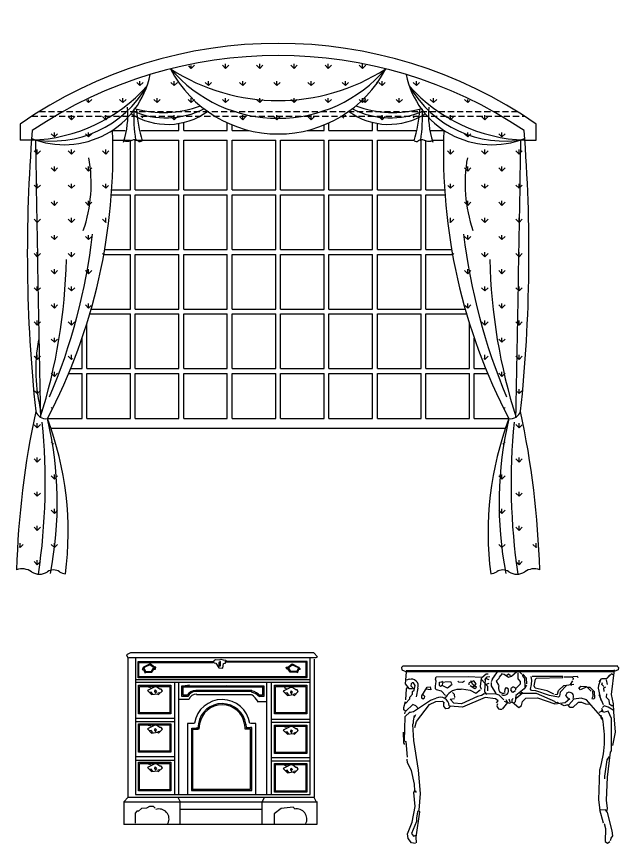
# Model space of a CAD drawing. Extents: x -42728 to 99010, y -18674 to 47645.
# Drawn here: x 66101 to 68587, y 33546 to 36962 of the extents above; entities that cross this region are included whole.
import ezdxf

# ---------------------------------------------------------------- set-up
doc = ezdxf.new("R2010")
doc.units = 0
doc.header["$LTSCALE"] = 100
doc.header["$MEASUREMENT"] = 0
doc.linetypes.add('DASHED2', pattern=[0.375, 0.25, -0.125])
doc.layers.get('0').update_dxf_attribs({"linetype": 'CONTINUOUS'})
for name, color, linetype in [('00-ELE', 2, 'CONTINUOUS'), ('2D', 7, 'CONTINUOUS'), ('窗', 5, 'CONTINUOUS')]:
    doc.layers.add(name, color=color, linetype=linetype)

# ---------------------------------------------------------------- blocks, each defined once
blk = doc.blocks.new('*X1321')
at = {"color": 0}
for p, q in [((108753, -34789.7), (108739.8, -34776.4)), ((108753, -34789.7), (108753, -34770.9)), ((108753, -34789.7), (108766.3, -34776.4)), ((108894.4, -34789.7), (108881.2, -34776.4)), ((108894.4, -34789.7), (108894.4, -34770.9)), ((108894.4, -34789.7), (108907.7, -34776.4)), ((109035.9, -34789.7), (109022.6, -34776.4)), ((109035.9, -34789.7), (109035.9, -34770.9)), ((109035.9, -34789.7), (109049.1, -34776.4)), ((108823.7, -34860.4), (108810.5, -34847.1)), ((108823.7, -34860.4), (108823.7, -34841.6)), ((108823.7, -34860.4), (108837, -34847.1)), ((108965.2, -34860.4), (108951.9, -34847.1)), ((108965.2, -34860.4), (108965.2, -34841.6)), ((108965.2, -34860.4), (108978.4, -34847.1)), ((108753, -34931.1), (108753, -34912.3)), ((108894.4, -34931.1), (108894.4, -34912.3)), ((109035.9, -34931.1), (109035.9, -34912.3)), ((108753, -34931.1), (108739.8, -34917.8)), ((108753, -34931.1), (108766.3, -34917.8)), ((108894.4, -34931.1), (108881.2, -34917.8)), ((108894.4, -34931.1), (108907.7, -34917.8)), ((109035.9, -34931.1), (109022.6, -34917.8)), ((109035.9, -34931.1), (109047.3, -34919.6)), ((108823.7, -35001.8), (108823.7, -34983)), ((108965.2, -35001.8), (108965.2, -34983)), ((108823.7, -35001.8), (108810.5, -34988.5)), ((108823.7, -35001.8), (108837, -34988.5)), ((108965.2, -35001.8), (108951.9, -34988.5)), ((108965.2, -35001.8), (108978.4, -34988.5)), ((108753, -35072.5), (108739.8, -35059.2)), ((108753, -35072.5), (108753, -35053.7)), ((108753, -35072.5), (108766.3, -35059.2)), ((108894.4, -35072.5), (108881.2, -35059.2)), ((108894.4, -35072.5), (108894.4, -35053.7)), ((108894.4, -35072.5), (108907.7, -35059.2)), ((109035.9, -35072.5), (109022.6, -35059.2)), ((109035.9, -35072.5), (109035.9, -35053.7)), ((109035.9, -35072.5), (109038.4, -35069.9)), ((108823.7, -35143.2), (108810.5, -35129.9)), ((108823.7, -35143.2), (108823.7, -35124.5)), ((108823.7, -35143.2), (108837, -35129.9)), ((108965.2, -35143.2), (108951.9, -35129.9)), ((108965.2, -35143.2), (108965.2, -35124.5)), ((108965.2, -35143.2), (108978.4, -35129.9)), ((108753, -35213.9), (108739.8, -35200.7)), ((108753, -35213.9), (108753, -35195.2)), ((108753, -35213.9), (108766.3, -35200.7)), ((108894.4, -35213.9), (108881.2, -35200.7)), ((108894.4, -35213.9), (108894.4, -35195.2)), ((108894.4, -35213.9), (108907.7, -35200.7)), ((109026.7, -35204.8), (109022.6, -35200.7)), ((108823.7, -35284.6), (108810.5, -35271.4)), ((108823.7, -35284.6), (108823.7, -35265.9)), ((108823.7, -35284.6), (108837, -35271.4)), ((108965.2, -35284.6), (108951.9, -35271.4)), ((108965.2, -35284.6), (108965.2, -35265.9)), ((108965.2, -35284.6), (108978.4, -35271.4)), ((108753, -35355.3), (108739.8, -35342.1)), ((108753, -35355.3), (108753, -35336.6)), ((108753, -35355.3), (108766.3, -35342.1)), ((108894.4, -35355.3), (108881.2, -35342.1)), ((108894.4, -35355.3), (108894.4, -35336.6)), ((108894.4, -35355.3), (108907.7, -35342.1)), ((108823.7, -35426), (108810.5, -35412.8)), ((108823.7, -35426), (108823.7, -35407.3)), ((108823.7, -35426), (108837, -35412.8)), ((108965.2, -35426), (108951.9, -35412.8)), ((108965.2, -35426), (108965.2, -35407.3)), ((108965.2, -35426), (108976.1, -35415.1)), ((108753, -35496.8), (108739.8, -35483.5)), ((108753, -35496.8), (108753, -35478)), ((108753, -35496.8), (108766.3, -35483.5)), ((108894.4, -35496.8), (108881.2, -35483.5)), ((108894.4, -35496.8), (108894.4, -35478)), ((108894.4, -35496.8), (108907.7, -35483.5)), ((108823.7, -35567.5), (108810.5, -35554.2)), ((108823.7, -35567.5), (108823.7, -35548.7)), ((108823.7, -35567.5), (108837, -35554.2)), ((108753, -35638.2), (108739.8, -35624.9)), ((108753, -35638.2), (108753, -35619.4)), ((108753, -35638.2), (108766.3, -35624.9)), ((108894.4, -35638.2), (108881.2, -35624.9)), ((108894.4, -35638.2), (108894.4, -35619.4)), ((108894.4, -35638.2), (108898.1, -35634.6)), ((108823.7, -35708.9), (108810.5, -35695.6)), ((108823.7, -35708.9), (108823.7, -35690.1)), ((108823.7, -35708.9), (108837, -35695.6)), ((108753, -35779.6), (108741.7, -35768.3)), ((108753, -35779.6), (108753, -35760.9)), ((108753, -35779.6), (108766.3, -35766.3)), ((108813, -35839.6), (108810.5, -35837.1)), ((108753, -35921), (108753, -35902.3)), ((108753, -35921), (108740.1, -35908.1)), ((108753, -35921), (108766.3, -35907.8)), ((108820.7, -35988.7), (108810.5, -35978.5)), ((108753, -36062.4), (108739.8, -36049.2)), ((108753, -36062.4), (108753, -36043.7)), ((108753, -36062.4), (108766.3, -36049.2)), ((108823.7, -36133.2), (108810.5, -36119.9)), ((108823.7, -36133.2), (108823.7, -36114.4)), ((108823.7, -36133.2), (108837, -36119.9)), ((108753, -36203.9), (108739.8, -36190.6)), ((108753, -36203.9), (108753, -36185.1)), ((108753, -36203.9), (108766.3, -36190.6)), ((108823.7, -36274.6), (108810.5, -36261.3)), ((108823.7, -36274.6), (108823.7, -36255.8)), ((108823.7, -36274.6), (108837, -36261.3)), ((108753, -36345.3), (108739.8, -36332)), ((108753, -36345.3), (108753, -36326.5)), ((108753, -36345.3), (108766.3, -36332)), ((108682.3, -36416), (108679.1, -36412.7)), ((108682.3, -36416), (108682.3, -36397.2)), ((108682.3, -36416), (108695.6, -36402.7)), ((108823.7, -36416), (108810.5, -36402.7)), ((108823.7, -36416), (108823.7, -36397.2)), ((108823.7, -36416), (108837, -36402.7)), ((108753, -36486.7), (108739.8, -36473.5)), ((108753, -36486.7), (108753, -36468)), ((108753, -36486.7), (108766.3, -36473.5))]:
    blk.add_line(p, q, dxfattribs=at)
blk = doc.blocks.new('*X1323')
at = {"color": 0}
for p, q in [((109389.4, -34436.1), (109379.3, -34426)), ((109389.4, -34436.1), (109402.7, -34422.8)), ((109389.4, -34436.1), (109389.4, -34424.4)), ((109530.8, -34436.1), (109517.6, -34422.8)), ((109530.8, -34436.1), (109530.8, -34417.4)), ((109530.8, -34436.1), (109544.1, -34422.8)), ((109672.3, -34436.1), (109659, -34422.8)), ((109672.3, -34436.1), (109672.3, -34417.4)), ((109672.3, -34436.1), (109685.5, -34422.8)), ((109813.7, -34436.1), (109800.4, -34422.8)), ((109813.7, -34436.1), (109813.7, -34417.4)), ((109813.7, -34436.1), (109826.9, -34422.8)), ((109955.1, -34436.1), (109941.8, -34422.8)), ((109955.1, -34436.1), (109955.1, -34417.4)), ((109955.1, -34436.1), (109968.4, -34422.8)), ((110096.5, -34436.1), (110083.3, -34422.8)), ((110096.5, -34436.1), (110096.5, -34417.4)), ((110096.5, -34436.1), (110109.8, -34422.8)), ((109460.1, -34506.8), (109446.9, -34493.6)), ((109460.1, -34506.8), (109460.1, -34488.1)), ((109460.1, -34506.8), (109473.4, -34493.6)), ((109601.6, -34506.8), (109588.3, -34493.6)), ((109601.6, -34506.8), (109601.6, -34488.1)), ((109601.6, -34506.8), (109614.8, -34493.6)), ((109743, -34506.8), (109729.7, -34493.6)), ((109743, -34506.8), (109743, -34488.1)), ((109743, -34506.8), (109756.2, -34493.6)), ((109884.4, -34506.8), (109871.1, -34493.6)), ((109884.4, -34506.8), (109884.4, -34488.1)), ((109884.4, -34506.8), (109897.7, -34493.6)), ((110025.8, -34506.8), (110012.6, -34493.6)), ((110025.8, -34506.8), (110025.8, -34488.1)), ((110025.8, -34506.8), (110039.1, -34493.6)), ((110157.8, -34497.4), (110154, -34493.6)), ((109530.8, -34577.5), (109517.6, -34564.3)), ((109530.8, -34577.5), (109530.8, -34558.8)), ((109530.8, -34577.5), (109544.1, -34564.3)), ((109672.3, -34577.5), (109659, -34564.3)), ((109672.3, -34577.5), (109672.3, -34558.8)), ((109672.3, -34577.5), (109685.5, -34564.3)), ((109813.7, -34577.5), (109800.4, -34564.3)), ((109813.7, -34577.5), (109813.7, -34558.8)), ((109813.7, -34577.5), (109826.9, -34564.3)), ((109955.1, -34577.5), (109941.8, -34564.3)), ((109955.1, -34577.5), (109955.1, -34558.8)), ((109955.1, -34577.5), (109968.4, -34564.3)), ((110096.5, -34577.5), (110083.3, -34564.3)), ((110096.5, -34577.5), (110096.5, -34558.8)), ((110096.5, -34577.5), (110109.8, -34564.3)), ((109601.6, -34648.2), (109588.3, -34635)), ((109601.6, -34648.2), (109601.6, -34629.5)), ((109601.6, -34648.2), (109614.8, -34635)), ((109743, -34648.2), (109729.7, -34635)), ((109743, -34648.2), (109743, -34629.5)), ((109743, -34648.2), (109756.2, -34635)), ((109884.4, -34648.2), (109871.1, -34635)), ((109884.4, -34648.2), (109884.4, -34629.5)), ((109884.4, -34648.2), (109897.7, -34635)), ((110018.8, -34641.2), (110012.6, -34635)), ((110025.8, -34636.5), (110025.8, -34629.5))]:
    blk.add_line(p, q, dxfattribs=at)
blk = doc.blocks.new('*X1322')
at = {"color": 0}
for p, q in [((109177.3, -34506.8), (109164, -34493.6)), ((109177.3, -34506.8), (109177.3, -34488.1)), ((109177.3, -34506.8), (109190.5, -34493.6)), ((109318.7, -34506.8), (109305.5, -34493.6)), ((109318.7, -34506.8), (109318.7, -34488.1)), ((109318.7, -34506.8), (109332, -34493.6)), ((108965.2, -34577.5), (108956, -34568.3)), ((108965.2, -34577.5), (108978.4, -34564.3)), ((108965.2, -34577.5), (108965.2, -34564.6)), ((109106.6, -34577.5), (109093.3, -34564.3)), ((109106.6, -34577.5), (109106.6, -34558.8)), ((109106.6, -34577.5), (109119.8, -34564.3)), ((109248, -34577.5), (109234.7, -34564.3)), ((109248, -34577.5), (109248, -34558.8)), ((109248, -34577.5), (109261.3, -34564.3)), ((109389.4, -34577.5), (109376.2, -34564.3)), ((109389.4, -34577.5), (109389.4, -34558.8)), ((109389.4, -34577.5), (109402.7, -34564.3)), ((108894.4, -34648.2), (108881.2, -34635)), ((108894.4, -34648.2), (108894.4, -34629.5)), ((108894.4, -34648.2), (108907.7, -34635)), ((109035.9, -34648.2), (109022.6, -34635)), ((109035.9, -34648.2), (109035.9, -34629.5)), ((109035.9, -34648.2), (109049.1, -34635)), ((109177.3, -34629.8), (109177.3, -34629.5)), ((109186, -34639.6), (109190.5, -34635)), ((109318.7, -34648.2), (109305.5, -34635)), ((109318.7, -34648.2), (109318.7, -34629.5)), ((109318.7, -34648.2), (109332, -34635)), ((108823.7, -34718.9), (108810.5, -34705.7)), ((108823.7, -34718.9), (108823.7, -34700.2)), ((108823.7, -34718.9), (108837, -34705.7)), ((108965.2, -34718.9), (108951.9, -34705.7)), ((108965.2, -34718.9), (108965.2, -34700.2)), ((108965.2, -34718.9), (108978.4, -34705.7))]:
    blk.add_line(p, q, dxfattribs=at)
blk = doc.blocks.new('A$C35B90CA5')
at = {"layer": '窗', "linetype": 'DASHED2'}
for p, q in [((62.9, 1892.1), (2098, 1892.1)), ((94.5, 1912.1), (2066.5, 1912.1))]:
    blk.add_line(p, q, dxfattribs=at)
at = {"layer": '窗'}
for p, q in [((670.5, 1833.6), (670.5, 1862.5)), ((690.5, 1833.6), (690.5, 1866.6)), ((870.5, 1833.6), (870.5, 1864.9)), ((890.5, 1833.6), (890.5, 1856.3)), ((1270.5, 1833.6), (1270.5, 1856.3)), ((1290.5, 1833.6), (1290.5, 1864.9)), ((1470.5, 1833.6), (1470.5, 1866.6)), ((1490.5, 1833.6), (1490.5, 1862.5)), ((396.1, 1833.6), (448.8, 1833.6)), ((513.5, 1833.6), (670.5, 1833.6)), ((690.5, 1833.6), (870.5, 1833.6)), ((890.5, 1833.6), (960, 1833.6)), ((1201, 1833.6), (1270.5, 1833.6)), ((1290.5, 1833.6), (1470.5, 1833.6)), ((1490.5, 1833.6), (1653.5, 1833.6)), ((1707, 1833.6), (1766, 1833.6)), ((65, 1793.6), (15, 1793.6)), ((397.4, 1793.6), (470.5, 1793.6)), ((470.5, 1587.6), (470.5, 1793.6)), ((490.5, 1587.6), (490.5, 1793.6)), ((490.5, 1793.6), (670.5, 1793.6)), ((670.5, 1587.6), (670.5, 1793.6)), ((690.5, 1793.6), (870.5, 1793.6)), ((690.5, 1587.6), (690.5, 1793.6)), ((870.5, 1587.6), (870.5, 1793.6)), ((890.5, 1587.6), (890.5, 1793.6)), ((890.5, 1793.6), (1070.5, 1793.6)), ((1070.5, 1587.6), (1070.5, 1793.6)), ((1090.5, 1587.6), (1090.5, 1793.6)), ((1090.5, 1793.6), (1270.5, 1793.6)), ((1270.5, 1587.6), (1270.5, 1793.6)), ((1290.5, 1587.6), (1290.5, 1793.6)), ((1290.5, 1793.6), (1470.5, 1793.6)), ((1470.5, 1587.6), (1470.5, 1793.6)), ((1490.5, 1587.6), (1490.5, 1793.6)), ((1490.5, 1793.6), (1643, 1793.6)), ((1670.5, 1587.6), (1670.5, 1793.6)), ((1690.5, 1587.6), (1690.5, 1793.6)), ((1716.5, 1793.6), (1763.6, 1793.6)), ((2096, 1793.6), (2146, 1793.6)), ((393, 1587.6), (470.5, 1587.6)), ((490.5, 1587.6), (670.5, 1587.6)), ((690.5, 1587.6), (870.5, 1587.6)), ((890.5, 1587.6), (1070.5, 1587.6)), ((1090.5, 1587.6), (1270.5, 1587.6)), ((1290.5, 1587.6), (1470.5, 1587.6)), ((1490.5, 1587.6), (1670.5, 1587.6)), ((1690.5, 1587.6), (1767.9, 1587.6)), ((391.6, 1567.6), (470.5, 1567.6)), ((470.5, 1341.6), (470.5, 1567.6)), ((490.5, 1567.6), (670.5, 1567.6)), ((490.5, 1341.6), (490.5, 1567.6)), ((670.5, 1341.6), (670.5, 1567.6)), ((690.5, 1567.6), (870.5, 1567.6)), ((690.5, 1341.6), (690.5, 1567.6)), ((870.5, 1341.6), (870.5, 1567.6)), ((890.5, 1567.6), (1070.5, 1567.6)), ((890.5, 1341.6), (890.5, 1567.6)), ((1070.5, 1341.6), (1070.5, 1567.6)), ((1090.5, 1567.6), (1270.5, 1567.6)), ((1090.5, 1341.6), (1090.5, 1567.6)), ((1270.5, 1341.6), (1270.5, 1567.6)), ((1290.5, 1567.6), (1470.5, 1567.6)), ((1290.5, 1341.6), (1290.5, 1567.6)), ((1470.5, 1341.6), (1470.5, 1567.6)), ((1490.5, 1567.6), (1670.5, 1567.6)), ((1490.5, 1341.6), (1490.5, 1567.6)), ((1670.5, 1341.6), (1670.5, 1567.6)), ((1690.5, 1341.6), (1690.5, 1567.6)), ((1690.5, 1567.6), (1769.3, 1567.6)), ((364, 1341.6), (470.5, 1341.6)), ((490.5, 1341.6), (670.5, 1341.6)), ((690.5, 1341.6), (870.5, 1341.6)), ((890.5, 1341.6), (1070.5, 1341.6)), ((1090.5, 1341.6), (1270.5, 1341.6)), ((1290.5, 1341.6), (1470.5, 1341.6)), ((1490.5, 1341.6), (1670.5, 1341.6)), ((1690.5, 1341.6), (1796.9, 1341.6)), ((360.5, 1321.6), (470.5, 1321.6)), ((470.5, 1095.6), (470.5, 1321.6)), ((490.5, 1095.6), (490.5, 1321.6)), ((490.5, 1321.6), (670.5, 1321.6)), ((670.5, 1095.6), (670.5, 1321.6)), ((690.5, 1095.6), (690.5, 1321.6)), ((690.5, 1321.6), (870.5, 1321.6)), ((870.5, 1095.6), (870.5, 1321.6)), ((890.5, 1095.6), (890.5, 1321.6)), ((890.5, 1321.6), (1070.5, 1321.6)), ((1070.5, 1095.6), (1070.5, 1321.6)), ((1090.5, 1095.6), (1090.5, 1321.6)), ((1090.5, 1321.6), (1270.5, 1321.6)), ((1270.5, 1095.6), (1270.5, 1321.6)), ((1290.5, 1095.6), (1290.5, 1321.6)), ((1290.5, 1321.6), (1470.5, 1321.6)), ((1470.5, 1095.6), (1470.5, 1321.6)), ((1490.5, 1095.6), (1490.5, 1321.6)), ((1490.5, 1321.6), (1670.5, 1321.6)), ((1670.5, 1095.6), (1670.5, 1321.6)), ((1690.5, 1095.6), (1690.5, 1321.6)), ((1690.5, 1321.6), (1800.4, 1321.6)), ((308.2, 1095.6), (470.5, 1095.6)), ((490.5, 1095.6), (670.5, 1095.6)), ((690.5, 1095.6), (870.5, 1095.6)), ((890.5, 1095.6), (1070.5, 1095.6)), ((1090.5, 1095.6), (1270.5, 1095.6)), ((1290.5, 1095.6), (1470.5, 1095.6)), ((1490.5, 1095.6), (1670.5, 1095.6)), ((1690.5, 1095.6), (1852.7, 1095.6)), ((302.5, 1075.6), (470.5, 1075.6)), ((470.5, 849.6), (470.5, 1075.6)), ((490.5, 849.6), (490.5, 1075.6)), ((490.5, 1075.6), (670.5, 1075.6)), ((670.5, 849.6), (670.5, 1075.6)), ((690.5, 1075.6), (870.5, 1075.6)), ((690.5, 849.6), (690.5, 1075.6)), ((870.5, 849.6), (870.5, 1075.6)), ((890.5, 1075.6), (1070.5, 1075.6)), ((890.5, 849.6), (890.5, 1075.6)), ((1070.5, 849.6), (1070.5, 1075.6)), ((1090.5, 1075.6), (1270.5, 1075.6)), ((1090.5, 849.6), (1090.5, 1075.6)), ((1270.5, 849.6), (1270.5, 1075.6)), ((1290.5, 1075.6), (1470.5, 1075.6)), ((1290.5, 849.6), (1290.5, 1075.6)), ((1470.5, 849.6), (1470.5, 1075.6)), ((1490.5, 1075.6), (1670.5, 1075.6)), ((1490.5, 849.6), (1490.5, 1075.6)), ((1670.5, 849.6), (1670.5, 1075.6)), ((1690.5, 849.6), (1690.5, 1075.6)), ((1690.5, 1075.6), (1858.5, 1075.6)), ((290.5, 849.6), (290.5, 1036.1)), ((1870.5, 849.6), (1870.5, 1036.1)), ((270.5, 849.6), (270.5, 975)), ((1890.5, 849.6), (1890.5, 975)), ((215.3, 829.6), (270.5, 829.6)), ((223.5, 849.6), (270.5, 849.6)), ((270.5, 642.9), (270.5, 829.6)), ((290.5, 849.6), (470.5, 849.6)), ((290.5, 829.6), (470.5, 829.6)), ((290.5, 642.9), (290.5, 829.6)), ((470.5, 642.9), (470.5, 829.6)), ((490.5, 849.6), (670.5, 849.6)), ((490.5, 829.6), (670.5, 829.6)), ((490.5, 642.9), (490.5, 829.6)), ((670.5, 642.9), (670.5, 829.6)), ((690.5, 849.6), (870.5, 849.6)), ((690.5, 829.6), (870.5, 829.6)), ((690.5, 642.9), (690.5, 829.6)), ((870.5, 642.9), (870.5, 829.6)), ((890.5, 849.6), (1070.5, 849.6)), ((890.5, 829.6), (1070.5, 829.6)), ((890.5, 642.9), (890.5, 829.6)), ((1070.5, 642.9), (1070.5, 829.6)), ((1090.5, 849.6), (1270.5, 849.6)), ((1090.5, 829.6), (1270.5, 829.6)), ((1090.5, 642.9), (1090.5, 829.6)), ((1270.5, 642.9), (1270.5, 829.6)), ((1290.5, 849.6), (1470.5, 849.6)), ((1290.5, 829.6), (1470.5, 829.6)), ((1290.5, 642.9), (1290.5, 829.6)), ((1470.5, 642.9), (1470.5, 829.6)), ((1490.5, 849.6), (1670.5, 849.6)), ((1490.5, 829.6), (1670.5, 829.6)), ((1490.5, 642.9), (1490.5, 829.6)), ((1670.5, 642.9), (1670.5, 829.6)), ((1690.5, 849.6), (1870.5, 849.6)), ((1690.5, 642.9), (1690.5, 829.6)), ((1690.5, 829.6), (1870.5, 829.6)), ((1870.5, 642.9), (1870.5, 829.6)), ((1890.5, 849.6), (1937.5, 849.6)), ((1890.5, 829.6), (1945.7, 829.6)), ((1890.5, 642.9), (1890.5, 829.6)), ((127.4, 642.9), (270.5, 642.9)), ((290.5, 642.9), (470.5, 642.9)), ((490.5, 642.9), (670.5, 642.9)), ((690.5, 642.9), (870.5, 642.9)), ((890.5, 642.9), (1070.5, 642.9)), ((1090.5, 642.9), (1270.5, 642.9)), ((1290.5, 642.9), (1470.5, 642.9)), ((1490.5, 642.9), (1670.5, 642.9)), ((1690.5, 642.9), (1870.5, 642.9)), ((1890.5, 642.9), (2033.5, 642.9)), ((141.8, 602.9), (2019.2, 602.9))]:
    blk.add_line(p, q, dxfattribs=at)
at = {"layer": '窗', "color": 9}
blk.add_line((1667.1, 1793.6), (1670.5, 1793.6), dxfattribs=at)
at = {"layer": '窗'}
for points in [[(2146, 1793.6), (2146, 1860, 0.312605), (15, 1860), (15, 1793.6)], [(2096, 1833.6, 0.304767), (65, 1833.6)]]:
    blk.add_lwpolyline(points, format="xyb", dxfattribs=at)
at = {"layer": '窗', "color": 9}
for centre, radius, start, end in [((1080.5, 2777.1), 820.2, 237.1712, 302.8288), ((1080.5, 2469.5), 585.9, 220.6349, 319.3651), ((1080.5, 2320.9), 502, 207.6505, 332.3495), ((196.7, 2137.1), 362.6, 248.2568, 348.4686), ((1964.2, 2137.1), 362.6, 191.5314, 291.7432), ((41.6, 2457.8), 664.2, 271.7503, 318.4881), ((144.9, 2244.3), 454.7, 259.516, 330.0867), ((2016.1, 2244.3), 454.7, 209.9133, 280.484), ((2119.3, 2457.8), 664.2, 221.5119, 268.2497), ((617.3, 2226.1), 340.9, 246.1555, 297.37), ((1121.4, 1893.2), 637.4, 177.3287, 188.9535), ((607.7, 2349.6), 441.8, 254.1591, 290.1253), ((1543.7, 2226.1), 340.9, 242.63, 293.8445), ((1553.3, 2349.6), 441.8, 249.8747, 285.8409), ((1039.5, 1893.2), 637.4, 351.0465, 2.6713), ((1537, 2140.9), 282.3, 234.1623, 302.7944), ((6267.5, 1329), 6223, 175.34933, 186.05104), ((-1963.9, 1740.5), 2361.9, 332.3082, 2.2763), ((4124.9, 1740.5), 2361.9, 177.7237, 207.6918), ((-4106.5, 1329), 6223, 353.94896, 4.65067), ((320599.1, 6974), 320562.9, 180.925785, 181.130518), ((-318438.1, 6974), 320562.9, 358.869482, 359.074215), ((-293.4, 1615), 601.6, 341.0665, 10.1329), ((2454.3, 1615), 601.6, 169.8671, 198.9335), ((-2148.3, 1696.3), 2479.9, 337.1346, 353.2379), ((4309.3, 1696.3), 2479.9, 186.7621, 202.8654), ((-2132.2, 1352.6), 2339, 342.4636, 358.7148), ((4293.2, 1352.6), 2339, 181.2852, 197.5364), ((761.4, 844.3), 682.4, 169.4961, 194.7131), ((3663.5, -92.8), 3665.2, 167.9399, 178.2591), ((122.4, 688.5), 45.9, 199.7184, 276.287), ((2038.6, 688.5), 45.9, 263.713, 340.2816), ((-1502.6, -92.8), 3665.2, 1.7409, 12.0601), ((-2450, 376.5), 2568.3, 351.5739, 5.6311), ((-1346.9, 294.3), 1515, 348.908, 13.3003), ((-1120.3, 172.2), 1333.6, 352.6452, 20.669), ((3281.2, 172.2), 1333.6, 159.331, 187.3548), ((3507.9, 294.3), 1515, 166.6997, 191.092), ((4611, 376.5), 2568.3, 174.3689, 188.4261), ((22.6, -47.6), 70, 55.6651, 108.8655), ((94.9, 58.2), 58.2, 235.6651, 304.3349), ((152.8, -26.6), 44.4, 55.6651, 124.3349), ((206.5, 52.1), 50.8, 235.6651, 265.2412), ((1954.4, 52.1), 50.8, 274.7588, 304.3349), ((2008.2, -26.6), 44.4, 55.6651, 124.3349), ((2066.1, 58.2), 58.2, 235.6651, 304.3349), ((2138.3, -47.6), 70, 71.1345, 124.3349)]:
    blk.add_arc(centre, radius, start, end, dxfattribs=at)
at = {"layer": '窗'}
for centre, radius, start, end in [((95.4, 1897.6), 364.3, 342.0882, 4.9944), ((1078.9, 1961.5), 585.5, 183.9548, 196.9587), ((1082.1, 1961.5), 585.5, 343.0413, 356.0452), ((2065.6, 1897.6), 364.3, 175.0056, 197.9118), ((623.9, 2140.9), 282.3, 237.2056, 305.8377), ((448, 1764.2), 25.3, 84.6932, 101.2049), ((456, 1850.3), 61.2, 264.6932, 289.5518), ((486.8, 1763.6), 30.8, 59.0309, 109.5518), ((510.2, 1802.6), 14.7, 239.0309, 306.1866), ((1650.8, 1802.6), 14.7, 233.8134, 300.9691), ((1674.2, 1763.6), 30.8, 70.4482, 120.9691), ((1705, 1850.3), 61.2, 250.4482, 275.3068), ((1713, 1764.2), 25.3, 78.7951, 95.3068)]:
    blk.add_arc(centre, radius, start, end, dxfattribs=at)
at = {"layer": '窗', "color": 9}
for name in ['*X1323', '*X1322', '*X1321']:
    blk.add_blockref(name, (-108667.6, 36525.8), dxfattribs=at)
at = {"layer": '窗', "color": 9, "xscale": -1}
for name in ['*X1322', '*X1321']:
    blk.add_blockref(name, (110828.6, 36525.8), dxfattribs=at)
blk = doc.blocks.new('A$C7F162C7F')
at = {"layer": '00-ELE', "xscale": 0.5, "yscale": 0.5, "zscale": 0.5}
blk.add_blockref('A$C35B90CA5', (0, 0), dxfattribs=at)
blk = doc.blocks.new('A$C66F429B4')
at = {"layer": '2D', "color": 7}
for p, q in [((4.923, 8.951), (4.969, 8.908)), ((4.969, 8.908), (5.076, 8.885)), ((5.076, 8.885), (5.23, 8.624)), ((5.449, 8.601), (5.495, 8.862)), ((5.495, 8.862), (5.602, 8.885)), ((5.602, 8.885), (5.602, 8.993)), ((5.23, 8.624), (5.449, 8.601)), ((1.665, 7.567), (1.297, 7.383)), ((1.297, 7.383), (1.527, 7.153)), ((1.481, 7.521), (1.366, 7.567)), ((1.504, 7.291), (1.412, 7.268)), ((1.596, 7.176), (1.504, 7.291)), ((1.688, 7.59), (1.596, 7.636)), ((1.803, 7.59), (1.688, 7.59)), ((1.711, 7.314), (1.734, 7.406)), ((1.78, 7.222), (1.711, 7.314)), ((1.734, 7.406), (1.803, 7.337)), ((1.803, 7.337), (1.757, 7.291)), ((1.895, 7.636), (1.803, 7.59)), ((1.987, 7.452), (1.826, 7.567)), ((1.918, 7.153), (2.125, 7.36)), ((2.056, 7.452), (1.987, 7.452)), ((2.125, 7.36), (2.056, 7.452)), ((3.206, 7.567), (3.275, 7.636)), ((3.275, 7.636), (3.62, 7.682)), ((5.644, 7.636), (3.597, 7.613)), ((9.152, 7.521), (8.784, 7.337)), ((8.784, 7.337), (9.014, 7.107)), ((8.968, 7.475), (8.853, 7.521)), ((9.175, 7.544), (9.083, 7.59)), ((9.29, 7.544), (9.175, 7.544)), ((9.198, 7.268), (9.221, 7.36)), ((9.221, 7.36), (9.29, 7.291)), ((9.29, 7.291), (9.244, 7.245)), ((9.382, 7.59), (9.29, 7.544)), ((9.474, 7.406), (9.313, 7.521)), ((9.405, 7.107), (9.612, 7.314)), ((9.543, 7.406), (9.474, 7.406)), ((9.612, 7.314), (9.543, 7.406)), ((1.527, 7.153), (1.849, 7.199)), ((1.849, 7.199), (1.918, 7.153)), ((1.964, 7.245), (1.872, 7.222)), ((1.987, 7.199), (1.964, 7.245)), ((4.005, 7.157), (7.027, 7.157)), ((8.991, 7.245), (8.899, 7.222)), ((9.083, 7.13), (8.991, 7.245)), ((9.014, 7.107), (9.336, 7.153)), ((9.267, 7.176), (9.198, 7.268)), ((9.336, 7.153), (9.405, 7.107)), ((9.451, 7.199), (9.359, 7.176)), ((9.474, 7.153), (9.451, 7.199)), ((0.86, 6.164), (0.814, 6.21)), ((1.688, 5.47), (1.596, 5.516)), ((1.803, 5.47), (1.688, 5.47)), ((1.895, 5.516), (1.803, 5.47)), ((4.112, 5.544), (4.073, 5.295)), ((4.177, 5.533), (4.134, 5.252)), ((6.653, 5.518), (6.673, 5.272)), ((6.717, 5.527), (6.74, 5.337)), ((1.665, 5.447), (1.297, 5.263)), ((1.297, 5.263), (1.527, 5.033)), ((1.481, 5.401), (1.366, 5.447)), ((1.504, 5.171), (1.412, 5.148)), ((1.596, 5.056), (1.504, 5.171)), ((1.527, 5.033), (1.849, 5.079)), ((1.711, 5.194), (1.734, 5.286)), ((1.78, 5.102), (1.711, 5.194)), ((1.734, 5.286), (1.803, 5.217)), ((1.803, 5.217), (1.757, 5.171)), ((1.987, 5.332), (1.826, 5.447)), ((1.849, 5.079), (1.918, 5.033)), ((1.964, 5.125), (1.872, 5.102)), ((1.918, 5.033), (2.125, 5.24)), ((1.987, 5.079), (1.964, 5.125)), ((2.056, 5.332), (1.987, 5.332)), ((2.125, 5.24), (2.056, 5.332)), ((4.073, 5.295), (3.994, 5.295)), ((4.134, 5.252), (4.065, 5.252)), ((6.673, 5.272), (6.98, 5.272)), ((6.74, 5.337), (6.982, 5.337)), ((9.152, 5.378), (8.784, 5.194)), ((8.784, 5.194), (9.014, 4.964)), ((8.968, 5.332), (8.853, 5.378)), ((8.991, 5.102), (8.899, 5.079)), ((9.083, 4.987), (8.991, 5.102)), ((9.175, 5.401), (9.083, 5.447)), ((9.29, 5.401), (9.175, 5.401)), ((9.198, 5.125), (9.221, 5.217)), ((9.267, 5.033), (9.198, 5.125)), ((9.221, 5.217), (9.29, 5.148)), ((9.29, 5.148), (9.244, 5.102)), ((9.382, 5.447), (9.29, 5.401)), ((9.474, 5.263), (9.313, 5.378)), ((9.451, 5.056), (9.359, 5.033)), ((9.405, 4.964), (9.612, 5.171)), ((9.474, 5.01), (9.451, 5.056)), ((9.543, 5.263), (9.474, 5.263)), ((9.612, 5.171), (9.543, 5.263)), ((9.014, 4.964), (9.336, 5.01)), ((9.336, 5.01), (9.405, 4.964)), ((0.86, 4.044), (0.814, 4.09)), ((8.347, 3.975), (8.301, 4.021)), ((1.665, 3.324), (1.297, 3.14)), ((1.481, 3.278), (1.366, 3.324)), ((1.688, 3.347), (1.596, 3.393)), ((1.803, 3.347), (1.688, 3.347)), ((1.895, 3.393), (1.803, 3.347)), ((1.987, 3.209), (1.826, 3.324)), ((2.056, 3.209), (1.987, 3.209)), ((2.125, 3.117), (2.056, 3.209)), ((9.152, 3.255), (8.784, 3.071)), ((8.968, 3.209), (8.853, 3.255)), ((9.175, 3.278), (9.083, 3.324)), ((9.29, 3.278), (9.175, 3.278)), ((9.382, 3.324), (9.29, 3.278)), ((9.474, 3.14), (9.313, 3.255)), ((1.297, 3.14), (1.527, 2.91)), ((1.504, 3.048), (1.412, 3.025)), ((1.596, 2.933), (1.504, 3.048)), ((1.527, 2.91), (1.849, 2.956)), ((1.711, 3.071), (1.734, 3.163)), ((1.78, 2.979), (1.711, 3.071)), ((1.734, 3.163), (1.803, 3.094)), ((1.803, 3.094), (1.757, 3.048)), ((1.849, 2.956), (1.918, 2.91)), ((1.964, 3.002), (1.872, 2.979)), ((1.918, 2.91), (2.125, 3.117)), ((1.987, 2.956), (1.964, 3.002)), ((8.784, 3.071), (9.014, 2.841)), ((8.991, 2.979), (8.899, 2.956)), ((9.083, 2.864), (8.991, 2.979)), ((9.014, 2.841), (9.336, 2.887)), ((9.198, 3.002), (9.221, 3.094)), ((9.267, 2.91), (9.198, 3.002)), ((9.221, 3.094), (9.29, 3.025)), ((9.29, 3.025), (9.244, 2.979)), ((9.336, 2.887), (9.405, 2.841)), ((9.451, 2.933), (9.359, 2.91)), ((9.405, 2.841), (9.612, 3.048)), ((9.474, 2.887), (9.451, 2.933)), ((9.543, 3.14), (9.474, 3.14)), ((9.612, 3.048), (9.543, 3.14)), ((0.86, 1.921), (0.814, 1.967)), ((8.347, 1.852), (8.301, 1.898)), ((1.412, 0.988), (1.251, 0.896)), ((1.642, 0.988), (1.412, 0.988)), ((1.734, 0.896), (1.642, 0.988)), ((9.325, 0.942), (8.658, 0.873)), ((9.394, 0.873), (9.325, 0.942)), ((0.722, 0.735), (0.63, 0.62)), ((0.63, 0.62), (0.63, 0.068)), ((0.814, 0.735), (0.722, 0.735)), ((0.975, 0.873), (0.814, 0.735)), ((1.251, 0.896), (0.975, 0.873)), ((7.623, 0.022), (7.623, 0.735)), ((8.658, 0.873), (8.29, 0.574)), ((8.29, 0.574), (8.29, 0.022))]:
    blk.add_line(p, q, dxfattribs=at)
for points in [[(0.284, 9.192), (10.594, 9.192), (10.659, 9.235), (10.463, 9.454), (0.369, 9.454), (0.15, 9.346), (0.219, 9.169), (0.219, 1.49), (10.506, 1.49), (10.506, 9.104)], [(0.638, 9.176), (0.638, 1.641), (10.263, 1.641), (10.263, 9.176), (0.638, 9.176)], [(4.923, 8.951), (0.768, 8.951), (0.768, 8.075)], [(0.787, 8.098), (10.091, 8.098), (10.091, 8.973), (5.602, 8.973)], [(0.787, 8.14), (10.048, 8.14), (10.048, 8.931), (5.602, 8.931)], [(4.923, 8.908), (0.81, 8.908), (0.81, 8.075)], [(1.137, 8.382), (1.552, 8.382), (1.663, 8.555), (1.751, 8.555), (1.771, 8.666), (1.686, 8.666), (1.444, 8.84), (1.094, 8.666), (1.006, 8.536), (1.094, 8.536), (1.179, 8.336)], [(4.923, 8.928), (5.011, 9.039), (5.057, 9.081), (5.276, 9.058), (5.341, 9.104), (5.472, 9.058), (5.625, 9.039), (5.579, 8.885)], [(9.584, 8.382), (9.17, 8.382), (9.059, 8.555), (8.97, 8.555), (8.951, 8.666), (9.036, 8.666), (9.277, 8.84), (9.627, 8.666), (9.715, 8.536), (9.627, 8.536), (9.542, 8.336)], [(0.634, 7.987), (10.244, 7.987)], [(0.634, 7.833), (10.221, 7.833)], [(2.8, 7.814), (2.8, 1.643)], [(3.018, 7.814), (3.018, 1.643)], [(7.856, 7.814), (7.856, 1.643)], [(8.121, 7.814), (8.121, 1.643)], [(0.81, 6.089), (0.81, 7.661), (2.593, 7.661), (2.593, 6.089), (0.81, 6.089)], [(3.195, 7.569), (7.638, 7.569), (7.638, 7.115), (7.487, 7.115)], [(8.297, 6.089), (8.297, 7.661), (10.08, 7.661), (10.08, 6.089), (8.297, 6.089)], [(7.353, 6.762), (7.837, 6.762)], [(0.634, 5.844), (2.78, 5.844)], [(0.634, 5.668), (2.78, 5.668)], [(0.81, 3.969), (0.81, 5.541), (2.593, 5.541), (2.593, 3.969), (0.81, 3.969)], [(3.502, 5.579), (3.894, 5.579)], [(8.098, 5.798), (10.244, 5.798)], [(8.121, 5.625), (10.244, 5.625)], [(8.297, 3.9), (8.297, 5.472), (10.08, 5.472), (10.08, 3.9), (8.297, 3.9)], [(3.724, 5.295), (3.724, 1.865), (7.046, 1.865), (7.046, 5.338), (6.981, 5.338)], [(3.744, 5.295), (4.005, 5.295)], [(3.786, 5.253), (4.07, 5.253)], [(3.789, 5.295), (3.789, 1.931), (6.981, 1.931), (6.981, 5.272), (6.981, 5.272)], [(0.634, 3.744), (2.78, 3.744)], [(8.144, 3.678), (10.267, 3.678)], [(0.657, 3.544), (2.757, 3.544)], [(0.81, 1.846), (0.81, 3.418), (2.593, 3.418), (2.593, 1.846), (0.81, 1.846)], [(8.121, 3.502), (10.244, 3.502)], [(8.297, 1.777), (8.297, 3.349), (10.08, 3.349), (10.08, 1.777), (8.297, 1.777)], [(0, 1.248), (0.238, 1.49)], [(2.976, 1.49), (3.107, 1.248)], [(7.618, 0.722), (7.618, 1.225), (7.749, 1.49)], [(10.463, 1.49), (10.594, 1.248)], [(0, 1.248), (10.659, 1.248)], [(0, 1.248), (0, 0)], [(3.087, 1.225), (3.087, 0)], [(10.64, 1.248), (10.64, 0)], [(3.107, 0.833), (7.618, 0.833)]]:
    blk.add_lwpolyline(points, dxfattribs=at)
for points in [[(1.188, 8.425), (1.528, 8.425), (1.64, 8.598), (1.715, 8.598), (1.72, 8.624), (1.672, 8.624), (1.44, 8.79), (1.123, 8.633), (1.086, 8.578), (1.122, 8.578)], [(5.23, 8.908), (5.23, 8.732), (5.318, 8.732), (5.318, 8.973)], [(9.533, 8.425), (9.193, 8.425), (9.082, 8.598), (9.006, 8.598), (9.001, 8.624), (9.049, 8.624), (9.281, 8.79), (9.598, 8.633), (9.635, 8.578), (9.599, 8.578)], [(0.868, 6.146), (0.868, 7.604), (2.536, 7.604), (2.536, 6.146)], [(8.355, 6.146), (8.355, 7.604), (10.023, 7.604), (10.023, 6.146)], [(0.868, 4.026), (0.868, 5.484), (2.536, 5.484), (2.536, 4.026)], [(8.355, 3.958), (8.355, 5.415), (10.023, 5.415), (10.023, 3.958)], [(0.868, 1.903), (0.868, 3.36), (2.536, 3.36), (2.536, 1.903)], [(8.355, 1.834), (8.355, 3.292), (10.023, 3.292), (10.023, 1.834)]]:
    blk.add_lwpolyline(points, close=True, dxfattribs=at)
for points in [[(3.195, 7.637), (7.706, 7.637), (7.706, 7.046), (7.487, 7.046, -0.589173)], [(7.046, 7.311), (3.962, 7.311, 0.278751), (3.525, 7.046), (3.195, 7.046), (3.195, 7.637), (7.66, 7.637)], [(7.046, 7.379), (3.962, 7.379, 0.258591), (3.485, 7.115), (3.263, 7.115), (3.263, 7.569), (7.66, 7.569)], [(3.018, 6.893), (3.59, 6.893, 0.229715)], [(3.502, 5.56), (3.502, 1.643), (7.268, 1.643), (7.268, 5.56), (6.981, 5.56, -1)]]:
    blk.add_lwpolyline(points, format="xyb", dxfattribs=at)
at = {"layer": '2D'}
blk.add_lwpolyline([(10.64, 0), (0, 0)], dxfattribs=at)
at = {"layer": '2D', "color": 7}
for centre, radius, start, end in [((6.829, 6.459), 0.921, 41.762, 76.563), ((4.001, 6.748), 0.43, 86.4498, 163.0732), ((5.415, 5.336), 1.54, 8.3518, 170.9105), ((6.829, 6.459), 0.852, 41.762, 76.563), ((6.303, 6.102), 1.272, 32.4561, 54.2399), ((5.415, 5.336), 1.318, 8.3518, 170.9105), ((5.415, 5.336), 1.253, 8.3518, 170.9105), ((1.941, 0.298), 0.552, 333.4349, 109.0935), ((9.532, 0.298), 0.552, 331.3895, 103.4957)]:
    blk.add_arc(centre, radius, start, end, dxfattribs=at)
blk = doc.blocks.new('A$C504C11ED')
at = {"layer": '2D', "color": 7}
for p, q in [((8.263, 5.857), (8.382, 6.837)), ((0.18, 6.735), (0.152, 6.285)), ((1.341, 6.469), (1.363, 6.551)), ((1.363, 6.551), (2.631, 6.569)), ((2.631, 6.569), (3.142, 6.54)), ((3.328, 6.659), (3.162, 6.519)), ((3.283, 6.435), (3.367, 6.556)), ((3.41, 6.658), (3.328, 6.659)), ((3.367, 6.556), (3.47, 6.575)), ((3.548, 6.369), (3.654, 6.613)), ((3.57, 6.451), (3.78, 6.754)), ((3.837, 6.548), (3.836, 6.487)), ((3.962, 6.689), (3.837, 6.548)), ((3.983, 6.668), (4.044, 6.667)), ((4.044, 6.667), (4.205, 6.542)), ((4.207, 6.665), (4.145, 6.604)), ((4.205, 6.542), (4.329, 6.581)), ((4.288, 6.602), (4.207, 6.665)), ((4.329, 6.581), (4.536, 6.761)), ((4.577, 6.719), (4.572, 6.474)), ((4.739, 6.655), (4.659, 6.738)), ((4.78, 6.655), (4.758, 6.594)), ((4.758, 6.594), (4.838, 6.49)), ((4.92, 6.509), (4.78, 6.655)), ((4.937, 6.284), (4.92, 6.509)), ((5.124, 6.424), (5.106, 6.567)), ((6.353, 6.566), (5.146, 6.566)), ((5.309, 6.502), (6.352, 6.525)), ((6.352, 6.525), (6.353, 6.566)), ((6.721, 6.539), (6.394, 6.545)), ((6.761, 6.497), (6.721, 6.539)), ((6.926, 6.576), (6.741, 6.559)), ((6.945, 6.514), (6.926, 6.576)), ((6.945, 6.514), (6.945, 6.514)), ((8.257, 6.676), (8.069, 6.474)), ((8.09, 6.515), (8.195, 6.636)), ((8.317, 6.634), (8.257, 6.676)), ((0.152, 6.285), (0.291, 6.099)), ((0.298, 6.467), (0.195, 6.428)), ((0.376, 6.281), (0.375, 6.2)), ((0.375, 6.2), (0.496, 6.075)), ((0.418, 6.322), (0.376, 6.281)), ((0.479, 6.321), (0.418, 6.322)), ((0.539, 6.217), (0.479, 6.321)), ((0.495, 6.034), (0.539, 6.217)), ((1.334, 6.081), (1.336, 6.203)), ((1.336, 6.203), (1.358, 6.285)), ((1.36, 6.387), (1.341, 6.469)), ((1.358, 6.285), (1.36, 6.387)), ((1.5, 6.221), (1.502, 6.344)), ((1.54, 6.179), (1.5, 6.221)), ((1.502, 6.344), (1.932, 6.377)), ((1.602, 6.219), (1.54, 6.179)), ((1.585, 6.383), (1.625, 6.341)), ((1.805, 6.113), (1.602, 6.219)), ((1.625, 6.341), (1.603, 6.24)), ((1.992, 6.253), (1.805, 6.113)), ((1.932, 6.377), (1.972, 6.295)), ((2.259, 6.351), (2.219, 6.392)), ((2.402, 6.328), (2.259, 6.351)), ((2.485, 6.388), (2.402, 6.328)), ((2.666, 6.241), (2.668, 6.323)), ((2.853, 6.402), (2.668, 6.323)), ((2.707, 6.22), (2.889, 6.094)), ((2.81, 6.259), (2.73, 6.404)), ((2.808, 6.157), (2.85, 6.197)), ((2.951, 6.155), (2.81, 6.259)), ((2.85, 6.197), (2.849, 6.157)), ((2.933, 6.278), (2.853, 6.402)), ((2.87, 6.217), (2.933, 6.278)), ((3.141, 6.499), (3.095, 6.173)), ((3.16, 6.437), (3.381, 6.188)), ((3.275, 5.965), (3.305, 6.496)), ((3.342, 6.271), (3.445, 6.31)), ((3.447, 6.432), (3.345, 6.475)), ((3.381, 6.188), (3.378, 6.004)), ((3.545, 6.206), (3.547, 6.328)), ((3.724, 5.896), (3.545, 6.206)), ((3.836, 6.487), (3.732, 6.386)), ((3.732, 6.386), (3.811, 6.222)), ((4.671, 6.268), (4.484, 6.087)), ((4.572, 6.474), (4.673, 6.37)), ((4.673, 6.37), (4.671, 6.268)), ((4.915, 6.223), (4.831, 6.081)), ((4.838, 6.49), (4.853, 6.162)), ((5.077, 6.077), (5.121, 6.26)), ((5.121, 6.26), (5.124, 6.424)), ((5.222, 6.197), (5.267, 6.462)), ((5.261, 6.114), (5.222, 6.197)), ((5.267, 6.462), (5.309, 6.502)), ((6.18, 6.017), (6.388, 6.217)), ((6.49, 6.216), (6.24, 5.954)), ((6.388, 6.217), (6.777, 6.272)), ((6.654, 6.254), (6.739, 6.395)), ((6.695, 6.212), (6.654, 6.254)), ((6.76, 6.436), (6.761, 6.497)), ((6.979, 6.125), (7.062, 6.185)), ((7.062, 6.185), (7.267, 6.182)), ((7.756, 6.112), (7.758, 6.234)), ((7.758, 6.234), (7.823, 6.417)), ((7.781, 6.357), (7.865, 6.478)), ((8.069, 6.474), (7.865, 6.478)), ((7.881, 6.253), (7.903, 6.334)), ((7.962, 6.17), (7.881, 6.253)), ((8.106, 6.249), (8.069, 6.434)), ((0.189, 6.08), (0.161, 5.651)), ((0.231, 6.141), (0.189, 6.08)), ((0.291, 6.099), (0.435, 6.096)), ((0.326, 5.751), (0.431, 5.872)), ((0.431, 5.872), (0.432, 5.974)), ((0.432, 5.974), (0.495, 6.034)), ((0.592, 5.766), (0.66, 6.113)), ((0.798, 5.804), (1.008, 6.148)), ((0.84, 5.864), (0.9, 5.802)), ((1.149, 6.043), (0.945, 6.067)), ((1.008, 6.148), (1.131, 6.166)), ((1.131, 6.166), (1.149, 6.043)), ((1.374, 6.039), (1.334, 6.081)), ((1.578, 5.995), (1.374, 6.039)), ((1.739, 5.828), (1.578, 5.995)), ((2.087, 5.863), (2.007, 5.946)), ((2.105, 5.74), (2.087, 5.863)), ((2.357, 6.083), (2.704, 6.036)), ((2.704, 6.036), (2.926, 5.91)), ((2.889, 6.094), (2.951, 6.155)), ((2.926, 5.91), (3.092, 6.05)), ((3.095, 6.173), (3.134, 6.07)), ((3.253, 5.884), (3.15, 5.824)), ((3.723, 5.875), (3.253, 5.884)), ((3.375, 5.861), (3.275, 5.965)), ((3.845, 5.832), (3.723, 5.875)), ((4.072, 5.951), (4.074, 6.074)), ((4.074, 6.074), (4.137, 6.134)), ((4.137, 6.134), (4.197, 6.092)), ((4.379, 5.946), (4.299, 6.029)), ((4.482, 6.005), (4.379, 5.946)), ((4.831, 6.081), (4.499, 5.821)), ((4.518, 5.718), (4.747, 5.919)), ((4.705, 5.879), (4.644, 5.921)), ((4.686, 5.981), (4.787, 5.918)), ((4.787, 5.918), (5.299, 5.909)), ((5.116, 6.015), (5.077, 6.077)), ((5.28, 6.012), (5.116, 6.015)), ((5.73, 6.004), (5.261, 6.114)), ((5.829, 5.818), (5.28, 6.012)), ((5.299, 5.909), (6.05, 5.589)), ((5.993, 5.877), (5.73, 6.004)), ((6.034, 5.856), (6.136, 5.874)), ((6.136, 5.874), (6.18, 6.017)), ((6.24, 5.954), (6.217, 5.791)), ((6.463, 5.828), (6.526, 5.949)), ((7.039, 6.042), (6.979, 6.125)), ((7.287, 6.161), (7.039, 6.042)), ((7.468, 5.994), (7.287, 6.161)), ((7.429, 6.138), (7.348, 6.139)), ((7.59, 5.971), (7.429, 6.138)), ((7.509, 5.993), (7.526, 5.789)), ((7.606, 5.726), (7.59, 5.971)), ((7.85, 5.619), (7.756, 6.112)), ((7.961, 6.129), (8.044, 6.168)), ((7.979, 5.985), (7.961, 6.129)), ((8.059, 5.882), (8.057, 5.759)), ((8.338, 5.488), (8.263, 5.857)), ((0.094, 5.346), (0.16, 5.59)), ((0.158, 5.508), (0.325, 5.689)), ((0.325, 5.689), (0.326, 5.751)), ((0.48, 5.196), (1.142, 5.634)), ((0.796, 5.722), (0.798, 5.804)), ((0.857, 5.68), (0.796, 5.722)), ((0.898, 5.72), (0.857, 5.68)), ((0.9, 5.802), (0.898, 5.72)), ((1.099, 5.471), (1.346, 5.59)), ((1.142, 5.634), (1.369, 5.712)), ((1.346, 5.59), (1.612, 5.605)), ((1.612, 5.605), (1.693, 5.522)), ((1.67, 5.4), (1.673, 5.564)), ((1.737, 5.726), (1.738, 5.767)), ((1.92, 5.682), (2.084, 5.699)), ((2.061, 5.516), (1.92, 5.682)), ((2.986, 5.786), (2.367, 5.49)), ((3.291, 5.74), (2.406, 5.367)), ((3.15, 5.824), (2.986, 5.786)), ((3.7, 5.692), (3.291, 5.74)), ((3.8, 5.608), (3.7, 5.692)), ((3.738, 5.527), (3.8, 5.608)), ((4.026, 5.645), (3.845, 5.832)), ((4.167, 5.54), (3.958, 5.278)), ((4.046, 5.604), (4.249, 5.519)), ((4.108, 5.664), (4.167, 5.54)), ((4.27, 5.559), (4.231, 5.682)), ((4.249, 5.519), (4.352, 5.578)), ((4.352, 5.599), (4.354, 5.66)), ((4.352, 5.578), (4.614, 5.349)), ((4.354, 5.66), (4.395, 5.7)), ((4.475, 5.576), (4.433, 5.536)), ((4.499, 5.821), (4.475, 5.576)), ((4.718, 5.429), (4.761, 5.591)), ((4.761, 5.591), (4.886, 5.712)), ((4.886, 5.712), (5.357, 5.724)), ((5.357, 5.724), (6.027, 5.488)), ((6.175, 5.751), (5.829, 5.818)), ((6.027, 5.488), (6.437, 5.542)), ((6.131, 5.547), (6.028, 5.528)), ((6.191, 5.505), (6.131, 5.547)), ((6.217, 5.791), (6.175, 5.751)), ((6.437, 5.542), (6.624, 5.702)), ((6.603, 5.662), (6.463, 5.828)), ((6.787, 5.679), (6.579, 5.457)), ((6.949, 5.553), (6.741, 5.352)), ((7.074, 5.715), (6.787, 5.679)), ((7.092, 5.551), (6.949, 5.553)), ((7.278, 5.65), (7.074, 5.715)), ((7.254, 5.487), (7.092, 5.551)), ((7.92, 4.923), (7.278, 5.65)), ((7.526, 5.789), (7.483, 5.707)), ((7.483, 5.707), (7.565, 5.686)), ((7.565, 5.686), (7.606, 5.726)), ((7.949, 5.454), (7.772, 5.846)), ((8.057, 5.759), (8.157, 5.655)), ((8.157, 5.655), (8.175, 5.511)), ((0.093, 5.264), (0.094, 5.346)), ((0.153, 5.201), (0.093, 5.264)), ((0.444, 5.462), (0.174, 5.201)), ((0.566, 5.419), (0.444, 5.462)), ((0.666, 5.295), (0.566, 5.419)), ((0.596, 4.805), (1.099, 5.471)), ((1.75, 5.296), (1.67, 5.4)), ((1.832, 5.315), (1.75, 5.296)), ((1.915, 5.396), (1.832, 5.315)), ((2.406, 5.367), (1.915, 5.396)), ((2.367, 5.49), (2.061, 5.516)), ((4.614, 5.349), (4.718, 5.429)), ((6.394, 5.42), (6.273, 5.483)), ((6.538, 5.458), (6.394, 5.42)), ((6.639, 5.354), (6.538, 5.458)), ((6.741, 5.352), (6.639, 5.354)), ((7.438, 5.463), (7.254, 5.487)), ((7.842, 5.19), (7.884, 5.23)), ((7.944, 5.147), (7.885, 5.312)), ((7.969, 5.413), (7.907, 5.352)), ((8.132, 5.369), (7.969, 5.413)), ((8.334, 5.243), (8.132, 5.369)), ((8.175, 5.511), (8.256, 5.428)), ((8.256, 5.428), (8.317, 5.427)), ((8.353, 5.181), (8.338, 5.488)), ((0.129, 4.977), (0.112, 4.036)), ((0.337, 5.178), (0.129, 4.977)), ((0.131, 5.1), (0.153, 5.201)), ((0.295, 5.158), (0.48, 5.196)), ((0.474, 4.828), (0.518, 5.031)), ((0.517, 4.97), (0.56, 5.072)), ((7.781, 5.171), (7.842, 5.19)), ((7.904, 5.189), (7.842, 5.19)), ((7.859, 4.944), (7.86, 5.046)), ((7.918, 4.861), (7.859, 4.944)), ((8.129, 5.205), (7.944, 5.147)), ((8.267, 4.917), (8.129, 5.205)), ((8.265, 3.649), (8.267, 4.917)), ((8.421, 4.382), (8.353, 5.181)), ((0.451, 4.685), (0.472, 4.746)), ((0.481, 4.051), (0.451, 4.685)), ((0.472, 4.746), (0.474, 4.828)), ((0.53, 4.561), (0.596, 4.805)), ((0.09, 3.955), (0.077, 4.385)), ((8.31, 3.853), (8.421, 4.382)), ((0.13, 3.893), (0.09, 3.955)), ((0.112, 4.036), (0.173, 4.015)), ((0.173, 4.015), (0.224, 3.401)), ((0.665, 2.882), (0.481, 4.051)), ((8.104, 2.609), (8.223, 3.588)), ((8.223, 3.588), (8.265, 3.649)), ((0.24, 3.175), (0.222, 3.319)), ((8.003, 2.651), (8.095, 3.284)), ((8.095, 3.284), (8.18, 3.425)), ((0.399, 2.866), (0.24, 3.175)), ((0.512, 2.332), (0.399, 2.866)), ((0.751, 1.96), (0.665, 2.882)), ((7.761, 1.715), (7.802, 2.9)), ((8.001, 2.549), (8.003, 2.651)), ((8.068, 1.709), (8.104, 2.609)), ((0.528, 2.066), (0.512, 2.332)), ((0.486, 2.005), (0.528, 2.066)), ((0.538, 1.452), (0.486, 2.005)), ((0.588, 2.004), (0.548, 2.066)), ((0.699, 1.306), (0.751, 1.96)), ((7.815, 1.305), (7.761, 1.715)), ((8.103, 1.382), (8.068, 1.709)), ((0.425, 0.841), (0.538, 1.452)), ((8.02, 1.322), (7.815, 1.305)), ((8.1, 1.218), (8.02, 1.322)), ((8.081, 1.259), (8.103, 1.382)), ((0.578, 0.245), (0.718, 1.245)), ((0.591, 0.981), (0.589, 0.858)), ((0.636, 1.246), (0.591, 1.001)), ((0.678, 1.286), (0.636, 1.246)), ((0.718, 1.245), (0.678, 1.286)), ((8.292, 0.499), (8.1, 1.218)), ((0.232, 0.374), (0.425, 0.841)), ((0.589, 0.858), (0.396, 0.391)), ((7.97, 0.791), (8.028, 0.585)), ((0.27, 0.189), (0.232, 0.374)), ((0.396, 0.391), (0.476, 0.288)), ((0.476, 0.288), (0.579, 0.327)), ((8.028, 0.585), (8.019, 0.074)), ((8.309, 0.294), (8.292, 0.499)), ((0.39, 0.023), (0.27, 0.189)), ((0.553, 0), (0.39, 0.023)), ((0.594, 0.02), (0.578, 0.245)), ((8.019, 0.074), (8.1, 0.011)), ((8.1, 0.011), (8.203, 0.071)), ((8.224, 0.112), (8.246, 0.213)), ((8.246, 0.213), (8.309, 0.294))]:
    blk.add_line(p, q, dxfattribs=at)
for points in [[(0.067, 6.985), (0, 6.922), (0.011, 6.826), (0.166, 6.765)], [(0.067, 6.987), (8.51, 6.987)], [(8.468, 6.985), (8.536, 6.922), (8.524, 6.826), (8.37, 6.765)], [(0.16, 6.763), (8.359, 6.763)], [(0.179, 6.799), (8.343, 6.799)], [(7.949, 0.793), (7.798, 1.318)]]:
    blk.add_lwpolyline(points, dxfattribs=at)
for centre, radius, start, end in [((0.395, 6.199), 0.266, 341.8973, 110.0375), ((4.014, 6.116), 0.204, 152.4349, 289.556), ((2.264, 5.471), 0.593, 81.4054, 150.6992), ((4.032, 6.013), 0.184, 238.0362, 25.5651), ((4.401, 6.048), 0.102, 359, 190.3099), ((6.605, 5.784), 0.164, 332.4349, 115.5651), ((1.527, 5.402), 0.348, 2.1798, 117.0725), ((3.899, 5.422), 0.143, 146.9946, 292.1986), ((3.815, 4.115), 4.171, 343.0546, 11.1339)]:
    blk.add_arc(centre, radius, start, end, dxfattribs=at)

msp = doc.modelspace()

# ---------------------------------------------------------------- block references
at = {"xscale": 2, "yscale": 2, "zscale": 2}
msp.add_blockref('A$C7F162C7F', (66101.46389, 34657.85832), dxfattribs=at)
at = {"layer": '00-ELE'}
for name, p, xscale, yscale, zscale in [('A$C66F429B4', (66544.40376, 33624.38568), 75, 75, 75), ('A$C504C11ED', (67691.237, 33545.5418), 105, 105, 105)]:
    msp.add_blockref(name, p, dxfattribs=dict(at, xscale=xscale, yscale=yscale, zscale=zscale))

doc.saveas('drawing.dxf')
